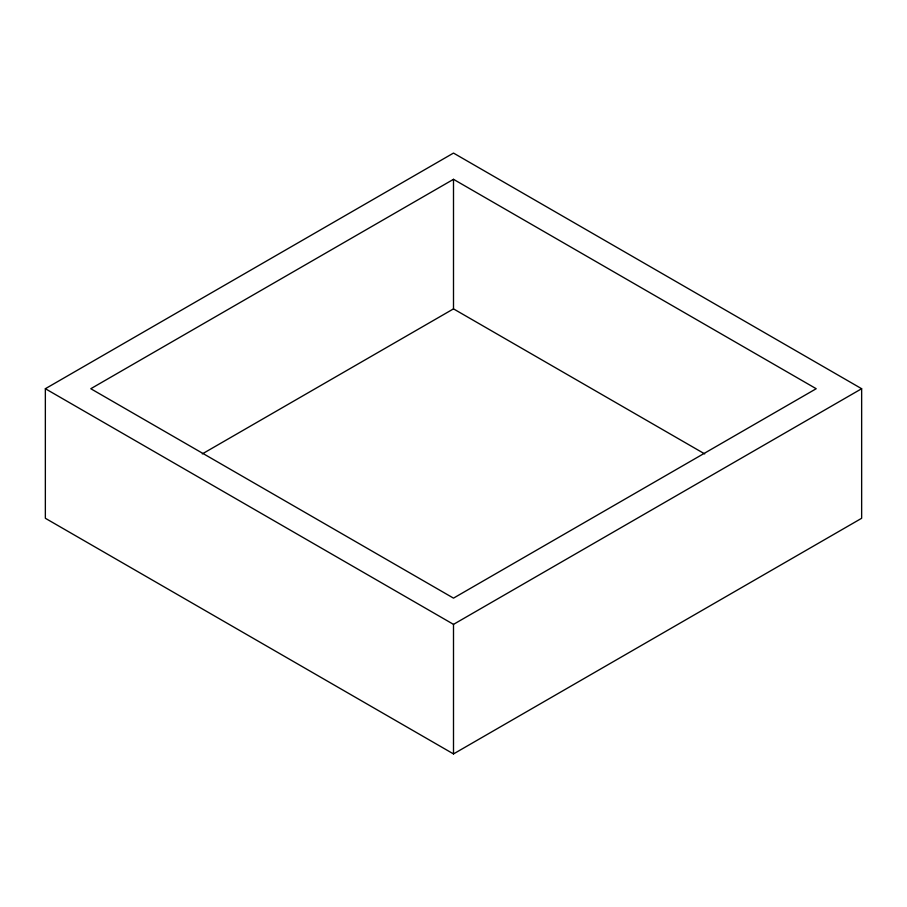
<?xml version="1.0" encoding="UTF-8"?>
<svg xmlns="http://www.w3.org/2000/svg" width="907" height="907" viewBox="0 0 907 907"><rect width="100%" height="100%" fill="white"/><g stroke="black" fill="none" stroke-linecap="round" stroke-linejoin="round"><path stroke-width="1.36" d="M45.35 388.718L453.5 153.079L861.65 388.718L861.65 518.282L453.5 753.921L45.35 518.282L45.35 388.718L453.5 624.367L861.65 388.718M453.5 179.314L90.791 388.718L453.5 598.132L816.209 388.718L453.5 179.314L453.5 308.868L704.705 453.897M202.295 453.897L453.5 308.868M453.5 624.367L453.5 753.921"/></g></svg>
